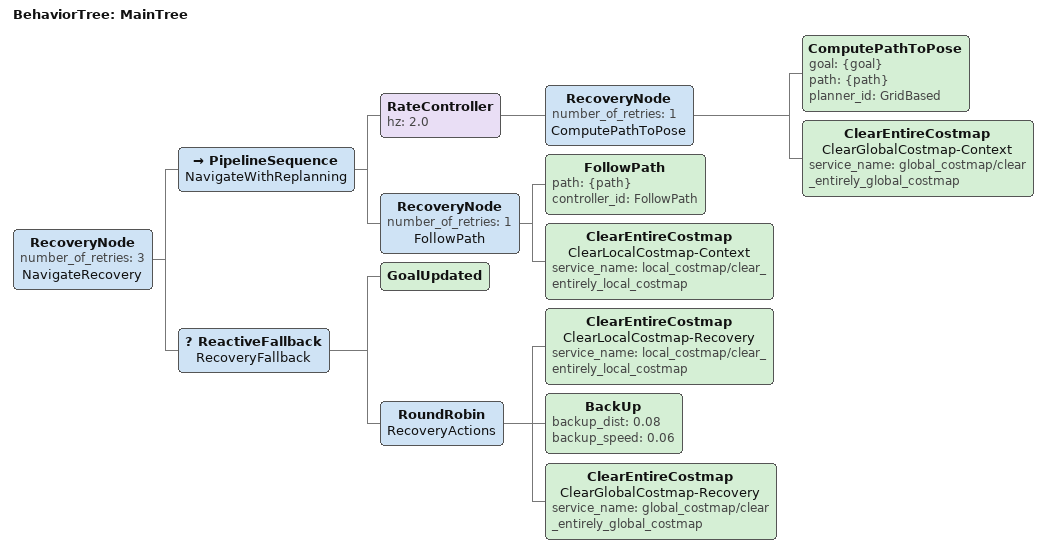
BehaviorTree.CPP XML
<?xml version="1.0" encoding="UTF-8"?>
<root main_tree_to_execute="MainTree">
  <BehaviorTree ID="MainTree">

    <RecoveryNode number_of_retries="3" name="NavigateRecovery">

      <PipelineSequence name="NavigateWithReplanning">

        <RateController hz="2.0">
          <RecoveryNode number_of_retries="1" name="ComputePathToPose">
            <ComputePathToPose goal="{goal}" path="{path}" planner_id="GridBased"/>
            <ClearEntireCostmap name="ClearGlobalCostmap-Context" service_name="global_costmap/clear_entirely_global_costmap"/>
          </RecoveryNode>
        </RateController>

        <RecoveryNode number_of_retries="1" name="FollowPath">
          <FollowPath path="{path}" controller_id="FollowPath"/>
          <ClearEntireCostmap name="ClearLocalCostmap-Context" service_name="local_costmap/clear_entirely_local_costmap"/>
        </RecoveryNode>

      </PipelineSequence>

      <ReactiveFallback name="RecoveryFallback">
        <GoalUpdated/>

        <RoundRobin name="RecoveryActions">

          <ClearEntireCostmap name="ClearLocalCostmap-Recovery" service_name="local_costmap/clear_entirely_local_costmap"/>

          <BackUp backup_dist="0.08" backup_speed="0.06"/>

          <ClearEntireCostmap name="ClearGlobalCostmap-Recovery" service_name="global_costmap/clear_entirely_global_costmap"/>

        </RoundRobin>
      </ReactiveFallback>

    </RecoveryNode>

  </BehaviorTree>
</root>
